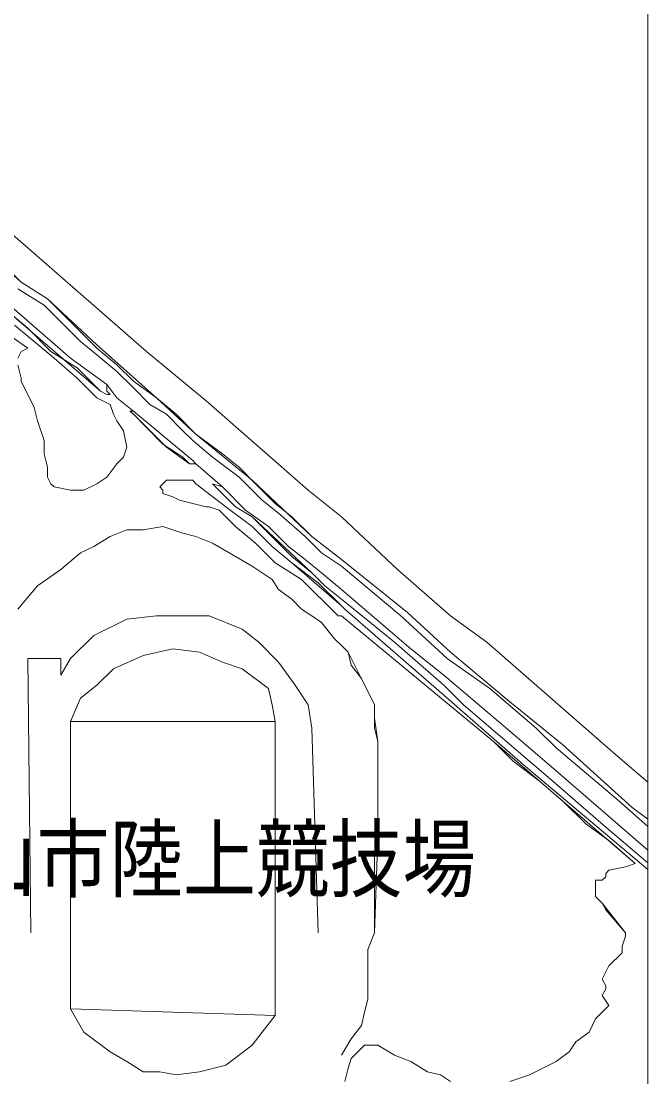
# Model space of a CAD drawing. Units: millimetres, scale not verified. Extents: x -2972500 to 2820000, y -2102500 to 1952012.
# Drawn here: x -1088272 to -870000, y -38442 to 329070 of the extents above; entities that cross this region are included whole.
import ezdxf
from ezdxf.enums import TextEntityAlignment as Align

# ---------------------------------------------------------------- set-up
doc = ezdxf.new("R2010")
doc.units = ezdxf.units.MM
doc.header["$LTSCALE"] = 10000
doc.layers.add('0-1_KyKa-sen', color=5, linetype='Continuous', lineweight=5)
doc.layers.add('0-D_', color=6, linetype='Continuous', lineweight=20)
doc.layers.add('0-F_MoZi', color=3, linetype='Continuous')
doc.styles.add('ＭＳ ゴシック', font='')
doc.styles.get('ＭＳ ゴシック').set_extended_font_data('MS Gothic')

msp = doc.modelspace()

# ---------------------------------------------------------------- linework, layer by layer
at = {"layer": '0-1_KyKa-sen'}
for p, q in [((-976687, 122046), (-923792, 78350)), ((-1084867, 11657), (-1085972, 107144)), ((-870000, 64174), (-881293, 73751)), ((-881293, 73751), (-870000, 64174)), ((-913490, 70348), (-870000, 33725)), ((-870000, 33725), (-913490, 70348)), ((-901991, 68048), (-870000, 40463)), ((-870000, 48670), (-880097, 57653)), ((-870000, 51248), (-875497, 55353)), ((-875497, 55353), (-870000, 51248)), ((-870000, 36025), (-884696, 48454)), ((-884696, 48454), (-870000, 36025))]:
    msp.add_line(p, q, dxfattribs=at)
for points in [[(-1158459, 287628), (-1156159, 285329), (-1123963, 257732), (-1071068, 211736), (-1058375, 202537), (-1058375, 200238), (-1057270, 199134), (-1058375, 199134), (-1060674, 200238), (-1094066, 229031), (-1117063, 249729), (-1142361, 270427), (-1161955, 287628), (-1163059, 287628)], [(-976687, 141640), (-987082, 149643), (-1007780, 169237), (-1027373, 185336), (-1041171, 197938), (-1061869, 216336), (-1079072, 232434), (-1088271, 238230), (-1113569, 261228), (-1125068, 270427), (-1145765, 287628)], [(-976687, 156542), (-988277, 165741), (-1023878, 196834), (-1044576, 214036), (-1107864, 269230), (-1127367, 286525), (-1129667, 287628)], [(-1129667, 287628), (-1127367, 286525), (-1107864, 269230), (-1044576, 214036)], [(-1095171, 245129), (-1088271, 238230), (-1079072, 232434), (-1061869, 215232), (-1054970, 209437), (-1049176, 203734), (-1041171, 197938), (-1034272, 192235), (-1027373, 185336), (-1018174, 178436), (-1012379, 173837), (-1006675, 168041), (-999776, 161142), (-993981, 156542), (-987082, 149643), (-976687, 141640)], [(-976687, 139340), (-983677, 143940), (-989382, 149643), (-998581, 157739), (-1004375, 162338), (-1012379, 170341), (-1021578, 177240), (-1028478, 183036), (-1031972, 186439), (-1037677, 192235), (-1043471, 195638), (-1049176, 201434), (-1054970, 207137), (-1061869, 212933), (-1067574, 217532), (-1074473, 224432), (-1080267, 230135), (-1089466, 235930)], [(-1094066, 229031), (-1085972, 222132), (-1077967, 214036), (-1068768, 208333), (-1060674, 200238), (-1058375, 199134), (-1057270, 199134), (-1058375, 200238), (-1058375, 202537), (-1054970, 197938), (-1049176, 193338), (-1050370, 193338), (-1049176, 192235), (-1044576, 187635), (-1038872, 181840), (-1031972, 177240)], [(-1089466, 211736), (-1088271, 214036), (-1085972, 215232), (-1094066, 220935)], [(-1090571, 223235), (-1083672, 217532), (-1076773, 211736), (-1068768, 204837), (-1061869, 197938), (-1057270, 195638), (-1056075, 192235), (-1054970, 189935), (-1052670, 186439), (-1051475, 180736), (-1052670, 177240), (-1054970, 174940), (-1058375, 170341), (-1061869, 168041), (-1066469, 165741), (-1071068, 165741), (-1076773, 166938), (-1077967, 168041), (-1079072, 170341), (-1079072, 173837), (-1080267, 178436), (-1080267, 183036), (-1082567, 189935), (-1083672, 194535), (-1088271, 203734), (-1088271, 204837), (-1089466, 209437)], [(-1044576, 214036), (-1023878, 196834), (-988277, 165741), (-976687, 156542)], [(-1031972, 177240), (-1029673, 174940), (-1027373, 174940), (-1018174, 166938), (-1021578, 168041), (-1013574, 160038), (-1007780, 156542), (-993981, 142744), (-987082, 137041), (-982483, 132441), (-976687, 127842)], [(-1031972, 177240), (-1029673, 174940), (-1027373, 174940), (-1018174, 166938), (-1021578, 168041), (-1013574, 160038), (-1007780, 156542), (-993981, 142744), (-987082, 137041), (-982483, 132441), (-976687, 127842)], [(-976687, 122046), (-977883, 122046), (-990577, 134741), (-999776, 140444), (-1006675, 147343), (-1013574, 153139), (-1019279, 158842), (-1022773, 160038), (-1023878, 160038), (-1028478, 161142), (-1033077, 162338), (-1035377, 163442), (-1038872, 164638), (-1038872, 165741), (-1039977, 166938), (-1037677, 169237), (-1028478, 169237), (-1027373, 168041), (-1016979, 160038), (-1007780, 153139), (-1000881, 146240), (-993981, 140444), (-976687, 125542)], [(-976687, 122046), (-977883, 122046), (-990577, 134741), (-999776, 140444), (-1006675, 147343), (-1013574, 153139), (-1019279, 158842), (-1022773, 160038), (-1023878, 160038), (-1028478, 161142), (-1033077, 162338), (-1035377, 163442), (-1038872, 164638), (-1038872, 165741), (-1039977, 166938), (-1037677, 169237), (-1028478, 169237), (-1027373, 168041), (-1016979, 160038), (-1007780, 153139), (-1000881, 146240), (-993981, 140444), (-976687, 125542)], [(-976687, 125542), (-984782, 133545), (-993981, 140444), (-1000881, 146240), (-1007780, 153139), (-1016979, 160038), (-1027373, 168041), (-1028478, 169237), (-1037677, 169237), (-1039977, 166938), (-1038872, 165741), (-1038872, 164638), (-1035377, 163442), (-1033077, 162338), (-1028478, 161142), (-1023878, 160038), (-1022773, 160038), (-1019279, 158842), (-1013574, 153139), (-1006675, 147343), (-999776, 140444), (-990577, 134741), (-977883, 122046), (-976687, 122046)], [(-976687, 125542), (-984782, 133545), (-993981, 140444), (-1000881, 146240), (-1007780, 153139), (-1016979, 160038), (-1027373, 168041), (-1028478, 169237), (-1037677, 169237), (-1039977, 166938), (-1038872, 165741), (-1038872, 164638), (-1035377, 163442), (-1033077, 162338), (-1028478, 161142), (-1023878, 160038), (-1022773, 160038), (-1019279, 158842), (-1013574, 153139), (-1006675, 147343), (-999776, 140444), (-990577, 134741), (-977883, 122046), (-976687, 122046)], [(-976687, 127842), (-982483, 132441), (-987082, 137041), (-1007780, 156542), (-1013574, 160038), (-1021578, 168041), (-1018174, 166938), (-1010080, 158842), (-1002075, 153139), (-995176, 146240), (-989382, 141640), (-983677, 137041), (-976687, 131245)], [(-976687, 111743), (-979078, 114043), (-983677, 119746), (-987082, 122046), (-990577, 124346), (-993981, 127842), (-998581, 131245), (-1000881, 134741), (-1007780, 139340), (-1013574, 142744), (-1021578, 147343), (-1027373, 149643), (-1031972, 150839), (-1038872, 153139), (-1045771, 151943), (-1051475, 151943), (-1057270, 149643), (-1062974, 146240), (-1067574, 143940), (-1074473, 138144), (-1082567, 132441), (-1089466, 124346)], [(-976687, 111743), (-979078, 114043), (-983677, 119746), (-987082, 122046), (-990577, 124346), (-993981, 127842), (-998581, 131245), (-1000881, 134741), (-1007780, 139340), (-1013574, 142744), (-1021578, 147343), (-1027373, 149643), (-1031972, 150839), (-1038872, 153139), (-1045771, 151943), (-1051475, 151943), (-1057270, 149643), (-1062974, 146240), (-1067574, 143940), (-1074473, 138144), (-1082567, 132441), (-1089466, 124346)], [(-875497, 55353), (-899691, 77247), (-918089, 92149), (-938787, 109444), (-953689, 123242), (-976687, 141640)], [(-976687, 141640), (-953689, 123242), (-938787, 109444), (-918089, 92149), (-899691, 77247), (-875497, 55353)], [(-880097, 57653), (-901991, 76051), (-908890, 82950), (-924989, 96749), (-939891, 107144), (-955989, 122046), (-976687, 139340)], [(-976687, 131245), (-952586, 110547), (-941087, 101348), (-918089, 81847), (-901991, 68048)], [(-884696, 48454), (-903095, 64552), (-934188, 91046), (-941087, 97945), (-958289, 112847), (-976687, 127842)], [(-976687, 127842), (-958289, 112847), (-941087, 97945), (-934188, 91046), (-903095, 64552), (-884696, 48454)], [(-976687, 125542), (-975583, 124346), (-941087, 94449), (-913490, 70348)], [(-913490, 70348), (-941087, 94449), (-975583, 124346), (-976687, 125542)], [(-1085972, 107144), (-1074473, 107144), (-1074473, 101348), (-1071068, 107144), (-1062974, 115147), (-1051475, 120942), (-1041171, 122046), (-1022773, 122046), (-1011274, 117446), (-1005480, 112847), (-998581, 105948), (-992876, 97945), (-988277, 91046), (-987082, 82950), (-984782, 11657)], [(-877797, 11657), (-885893, 22053), (-888192, 24353), (-888192, 30056), (-885893, 30056), (-884696, 31252), (-884696, 32355), (-883593, 33552), (-877797, 34655), (-874394, 35851), (-923792, 78350), (-976687, 122046)], [(-877797, 11657), (-885893, 22053), (-888192, 24353), (-888192, 30056), (-885893, 30056), (-884696, 31252), (-884696, 32355), (-883593, 33552), (-877797, 34655), (-874394, 35851), (-923792, 78350), (-976687, 122046)], [(-1071068, 85250), (-1067574, 93345), (-1061869, 97945), (-1056075, 103648), (-1045771, 108247), (-1035377, 110547), (-1026178, 109444), (-1018174, 105948), (-1011274, 103648), (-1002075, 96749), (-1000881, 91046), (-999776, 85250)], [(-976687, 111743), (-974387, 109444), (-965188, 91046), (-965188, 86446), (-964085, 78350), (-964085, 45050), (-965188, 11657)], [(-965188, 11657), (-965188, 38151), (-964085, 45050), (-964085, 78350), (-965188, 82950), (-965188, 91046), (-969788, 100245), (-973284, 104844), (-974387, 109444), (-976687, 111743)], [(-999776, 11657), (-999776, 85250), (-1071068, 85250), (-1071068, 11657)], [(-1071068, 11657), (-1071068, 85250), (-999776, 85250), (-999776, 11657)], [(-923792, 78350), (-916893, 71451), (-907694, 64552), (-899691, 57653), (-891596, 49650), (-883593, 43854), (-874394, 35851), (-877797, 34655), (-883593, 33552), (-884696, 32355), (-884696, 31252), (-885893, 30056), (-888192, 30056), (-888192, 24353), (-885893, 22053), (-884696, 19753), (-877797, 11657)], [(-965188, 11657), (-967488, 5954), (-967488, -11340), (-968684, -15940), (-969788, -20539), (-973284, -25139), (-976687, -30842)], [(-976687, -30842), (-973284, -25139), (-969788, -20539), (-968684, -15940), (-967488, -11340), (-967488, 5954), (-965188, 11657)], [(-918089, -40041), (-911190, -37741), (-901991, -33141), (-897392, -29738), (-895092, -26242), (-890492, -22839), (-888192, -18239), (-883593, -13640), (-885893, -10144), (-884696, -7844), (-884696, -6741), (-885893, -4441), (-883593, 159), (-878993, 4758), (-878993, 7058), (-877797, 10554), (-877797, 11657)], [(-877797, 11657), (-877797, 10554), (-878993, 7058), (-878993, 4758), (-883593, 159), (-885893, -4441), (-884696, -6741), (-884696, -7844), (-885893, -10144), (-883593, -13640), (-888192, -18239), (-890492, -22839), (-895092, -26242), (-897392, -29738), (-901991, -33141), (-911190, -37741), (-918089, -40041)], [(-1071068, -14743), (-1066469, -22839), (-1057270, -29738), (-1051475, -33141), (-1045771, -36637), (-1039977, -36637), (-1034272, -37741), (-1026178, -36637), (-1016979, -34338), (-1007780, -27438), (-1004375, -22839), (-999776, -17043)], [(-975583, -40041), (-974387, -35441), (-973284, -32038), (-968684, -27438), (-964085, -27438), (-958289, -30842), (-952586, -33141), (-946790, -36637), (-942190, -37741), (-938787, -40041)], [(-938787, -40041), (-942190, -37741), (-946790, -36637), (-952586, -33141), (-958289, -30842), (-964085, -27438), (-968684, -27438), (-973284, -32038), (-974387, -35441), (-975583, -40041)]]:
    msp.add_lwpolyline(points, dxfattribs=at)
for points in [[(-1028478, 176137), (-1027373, 174940), (-1029673, 174940), (-1037677, 180736), (-1049176, 192235), (-1050370, 193338), (-1049176, 193338)], [(-881293, 73751), (-926092, 112847), (-938787, 122046), (-957185, 138144), (-976687, 156542), (-957185, 138144), (-938787, 122046), (-926092, 112847)], [(-1071068, 11657), (-1071068, -14743), (-999776, -17043), (-999776, 11657), (-999776, -17043), (-1071068, -14743)]]:
    msp.add_lwpolyline(points, close=True, dxfattribs=at)
at = {"layer": '0-D_'}
msp.add_line((-870000, 1950000), (-870000, -240000), dxfattribs=at)

# ---------------------------------------------------------------- texts
at = {"layer": '0-F_MoZi', "color": 7, "style": 'ＭＳ ゴシック', "width": 0.85}
msp.add_text('福山市陸上競技場', height=21990, dxfattribs=at).set_placement((-1133900, 19849), align=Align.BOTTOM_LEFT)

doc.saveas('drawing.dxf')
